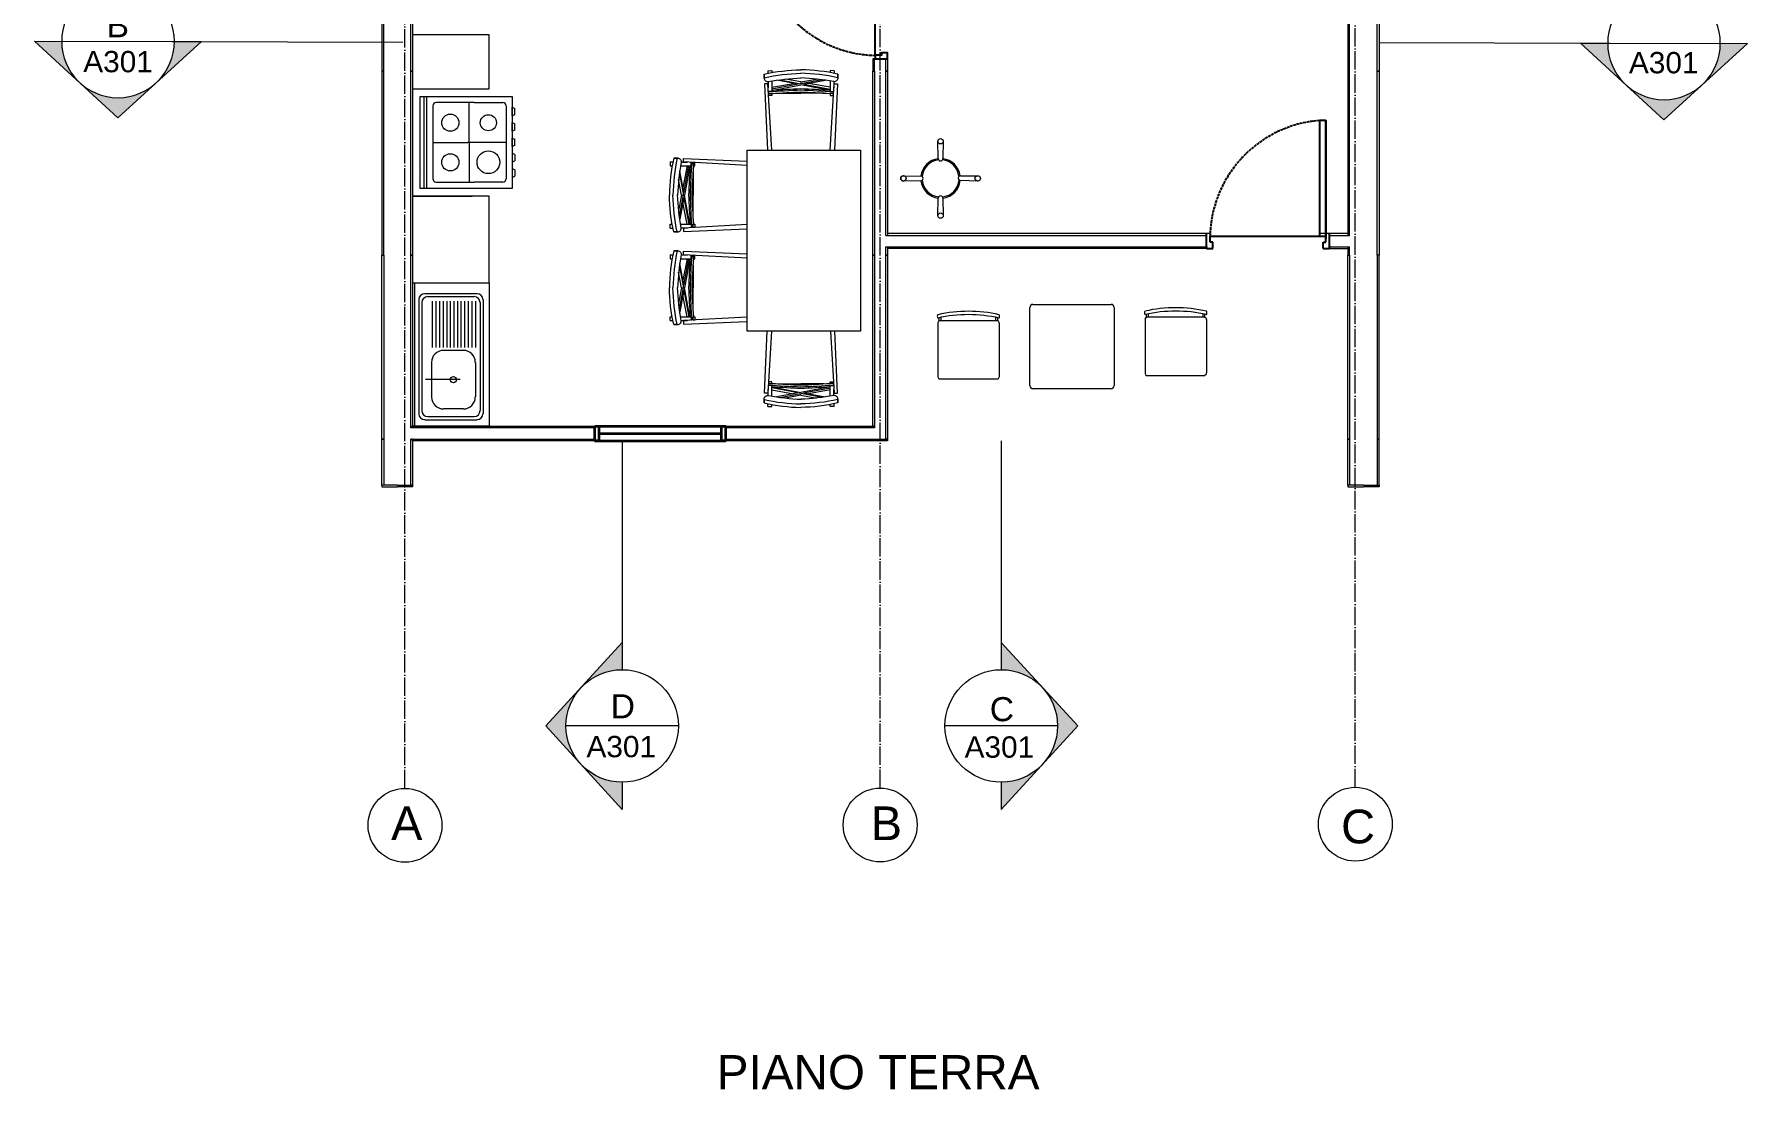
# Model space of a CAD drawing. Header units: metres. Extents: x 2187 to 7012, y 1292 to 6887.
# Drawn here: x 4468 to 5586, y 5507 to 6195 of the extents above; entities that cross this region are included whole.
import ezdxf

# ---------------------------------------------------------------- set-up
doc = ezdxf.new("R2010")
doc.units = ezdxf.units.M
doc.header["$LTSCALE"] = 5
doc.header["$MEASUREMENT"] = 0
for name, pattern in [('0', [0]), ('ACAD_ISO02W100', [15, 12, -3]), ('ACAD_ISO04W100', [30, 24, -3, 0, -3])]:
    doc.linetypes.add(name, pattern=pattern)
doc.layers.get('0').update_dxf_attribs({"color": 30})
for name, color, linetype, lineweight in [('A-ANNO-SYMB', 3, 'Continuous', 18), ('A-DETL-MCUT', 4, 'Continuous', 25), ('A-DOOR-FULL', 4, 'Continuous', 25), ('A-ELEV-MBE1', 7, 'Continuous', 35), ('A-FURN', 8, 'Continuous', 18)]:
    doc.layers.add(name, color=color, linetype=linetype, lineweight=lineweight)
doc.layers.add('arredi_cucina', color=252, linetype='Continuous')
doc.styles.add('ARIAL', font='Arial.ttf')
doc.styles.get("Standard").update_dxf_attribs({"font": 'Arial.ttf'})

# ---------------------------------------------------------------- blocks, each defined once
blk = doc.blocks.new('Sezioni')
h = blk.add_hatch(color=256)
h.dxf.hatch_style = 1
h.paths.add_polyline_path([(52264, 47220.9), (52417.6, 47220.9, -1), (53052.6, 47220.9), (53206.2, 47220.9), (52735.1, 47651.7)])
blk.add_lwpolyline([(52264, 47220.9), (53206.2, 47220.9), (52735.1, 47651.7)], close=True)
blk.add_circle((52735.1, 47220.9), 317.5)

msp = doc.modelspace()

# ---------------------------------------------------------------- hatches: boundary and pattern name
at = {"layer": 'A-ANNO-SYMB'}
h = msp.add_hatch(color=256, dxfattribs=at)
h.dxf.hatch_style = 1
h.paths.add_polyline_path([(4851.4, 5798.5), (4851.4, 5780.8, 1), (4851.4, 5707.3), (4851.4, 5689.5), (4801.5, 5744)])
h = msp.add_hatch(color=256, dxfattribs=at)
h.dxf.hatch_style = 1
h.paths.add_polyline_path([(5098.7, 5798.5), (5098.7, 5780.8, -1), (5098.7, 5707.3), (5098.7, 5689.5), (5148.6, 5744)])

# ---------------------------------------------------------------- linework, layer by layer
for p, q in [((5224.7, 6056.5), (5224.7, 6056.5)), ((5313.4, 6056.5), (5312.7, 6056.5))]:
    msp.add_line(p, q)
at = {"layer": 'A-ANNO-SYMB', "linetype": 'ACAD_ISO04W100', "ltscale": 0.1}
for p, q in [((4709.7, 5703.3), (4709.7, 6837.9)), ((5019.7, 5703.5), (5019.7, 6838)), ((5329.7, 5704.1), (5329.7, 6838.6))]:
    msp.add_line(p, q, dxfattribs=at)
at = {"layer": 'A-ANNO-SYMB'}
for p, q in [((4557.9, 6190.5), (4708.4, 6190.1)), ((5345.2, 6189.8), (5495.7, 6189.3)), ((4851.4, 5929.9), (4851.4, 5780.8)), ((5098.7, 5929.9), (5098.7, 5780.8)), ((4888.1, 5744), (4814.7, 5744)), ((5135.5, 5744), (5062, 5744))]:
    msp.add_line(p, q, dxfattribs=at)
at = {"layer": 'A-ANNO-SYMB', "color": 7}
for p, q in [((5015, 5999.6), (5015, 6119.7)), ((5023.5, 6064), (5232.7, 6064)), ((5024.5, 6065.4), (5235, 6065.4)), ((5306.4, 6065.4), (5324.8, 6065.4)), ((5312.7, 6064), (5326, 6064)), ((5023.5, 6056.5), (5232.7, 6056.5)), ((5232.7, 6055.5), (5024.5, 6055.5)), ((5312.7, 6056.5), (5326, 6056.5)), ((5312.7, 6055.5), (5326, 6055.5))]:
    msp.add_line(p, q, dxfattribs=at)
for points in [[(4695.9, 6171.2), (4695.9, 6291.3), (4694.7, 6291.3), (4694.7, 6171.2)], [(5326, 6171.2), (5326, 6291.3), (5324.8, 6291.3), (5324.8, 6171.2)], [(5344, 6171.2), (5344, 6291.3), (5345.2, 6291.3), (5345.2, 6171.2)], [(4695.9, 6051.1), (4695.9, 6171.2), (4694.7, 6171.2), (4694.7, 6051.1)], [(4713.5, 6051.1), (4713.5, 6171.2), (4714.7, 6171.2), (4714.7, 6051.1)], [(5015, 6171.2), (5016, 6171.2), (5016, 6179.2), (5015, 6179.2)], [(5016, 6171.2), (5016, 6051.1), (5015, 6051.1), (5015, 6171.2)], [(5024.5, 6171.2), (5023.5, 6171.2), (5023.5, 6179.2), (5024.5, 6179.2)], [(5344, 6051.1), (5344, 6171.2), (5345.2, 6171.2), (5345.2, 6051.1)], [(4694.7, 5931), (4694.7, 6051.1), (4695.9, 6051.1), (4695.9, 5931)], [(5016, 6051.1), (5016, 5939.5), (5015, 5939.5), (5015, 6051.1)], [(5024.5, 6051.1), (5024.5, 5931), (5023.5, 5931), (5023.5, 6051.1)], [(5324.8, 5931), (5324.8, 6051.1), (5326, 6051.1), (5326, 5931)], [(5345.2, 5931), (5345.2, 6051.1), (5344, 6051.1), (5344, 5931)], [(4713.5, 5939.5), (4833.6, 5939.5), (4833.6, 5938.5), (4713.5, 5938.5)], [(4918.7, 5939.5), (5016, 5939.5), (5016, 5938.5), (4918.7, 5938.5)], [(4694.7, 5901), (4694.7, 5931), (4695.9, 5931), (4695.9, 5901)], [(4713.5, 5901), (4713.5, 5931), (4714.7, 5931), (4714.7, 5901)], [(4833.6, 5931), (4833.6, 5929.9), (4714.7, 5929.9), (4714.7, 5931)], [(5024.5, 5931), (5024.5, 5929.9), (4918.7, 5929.9), (4918.7, 5931)], [(5324.8, 5901), (5324.8, 5931), (5326, 5931), (5326, 5901)], [(5345.2, 5901), (5345.2, 5931), (5344, 5931), (5344, 5901)]]:
    msp.add_lwpolyline(points, close=True, dxfattribs=at)
for points in [[(4714.7, 6206.3), (4714.7, 6171.2), (4713.5, 6171.2), (4713.5, 6265.5)], [(5023.5, 6064), (5023.5, 6171.2), (5024.5, 6171.2), (5024.5, 6064)], [(5326, 6064), (5326, 6171.2), (5324.8, 6171.2), (5324.8, 6064)], [(4713.5, 5938.5), (4713.5, 6051.1), (4714.7, 6051.1), (4714.7, 5938.5)], [(5024.5, 6056.5), (5024.5, 6051.1), (5023.5, 6051.1), (5023.5, 6056.5)], [(5324.8, 6056.5), (5324.8, 6051.1), (5326, 6051.1), (5326, 6056.5)], [(4714.7, 5931), (4714.7, 5931), (4713.5, 5931)], [(4704.9, 5901), (4694.7, 5901), (4694.7, 5899.9), (4704.9, 5899.9)], [(4704.9, 5901), (4714.7, 5901), (4714.7, 5899.9), (4704.9, 5899.9)], [(5335, 5901), (5324.8, 5901), (5324.8, 5899.9), (5335, 5899.9)], [(5335, 5901), (5345.2, 5901), (5345.2, 5899.9), (5335, 5899.9)]]:
    msp.add_lwpolyline(points, dxfattribs=at)
at = {"layer": 'A-ANNO-SYMB'}
for points in [[(4851.4, 5707.3), (4851.4, 5689.5), (4801.5, 5744), (4851.4, 5798.5), (4851.4, 5780.8)], [(5098.7, 5707.3), (5098.7, 5689.5), (5148.6, 5744), (5098.7, 5798.5), (5098.7, 5780.8)]]:
    msp.add_lwpolyline(points, dxfattribs=at)
for centre, radius in [((4851.4, 5744), 36.7), ((5098.7, 5744), 36.7), ((4709.7, 5679.2), 24.1), ((5019.7, 5679.4), 24.1), ((5329.7, 5679.9), 24.1)]:
    msp.add_circle(centre, radius, dxfattribs=at)
at = {"layer": 'A-DETL-MCUT'}
for p, q in [((5232.7, 6055.5), (5232.7, 6065.4)), ((5232.7, 6063.5), (5232.7, 6064))]:
    msp.add_line(p, q, dxfattribs=at)
at = {"layer": 'A-DOOR-FULL'}
for p, q in [((5016.5, 6181.5), (5016.5, 6253.1)), ((5310.4, 6139), (5310.4, 6062)), ((5234.9, 6059.5), (5234.9, 6063.5)), ((5234.9, 6063.5), (5306.4, 6063.5)), ((5236.7, 6059.5), (5234.9, 6059.5)), ((5236.7, 6055.5), (5236.7, 6059.5)), ((5308.7, 6055.5), (5308.7, 6059.5)), ((5308.7, 6059.5), (5310.4, 6059.5)), ((5310.4, 6059.5), (5310.4, 6063.5)), ((5312.7, 6065.4), (5312.7, 6055.5)), ((5232.7, 6056.5), (5232.7, 6055.5)), ((5232.7, 6055.5), (5236.7, 6055.5)), ((5308.7, 6055.5), (5312.7, 6055.5))]:
    msp.add_line(p, q, dxfattribs=at)
for points in [[(5016.5, 6181.5), (5016.5, 6179.2), (5024.5, 6179.2), (5024.5, 6183.2), (5020.5, 6183.2), (5020.5, 6181.5), (5016.5, 6181.5)], [(5306.4, 6139), (5306.4, 6063.5), (5310.4, 6063.5), (5310.4, 6139), (5306.4, 6139)]]:
    msp.add_lwpolyline(points, dxfattribs=at)
at = {"layer": 'A-DOOR-FULL', "linetype": 'ACAD_ISO02W100', "ltscale": 0.03}
for centre, radius, start, end in [((5018.2, 6259), 77.6, 184.4047, 268.7104), ((5312.4, 6061.7), 77.5, 94.4047, 178.7104)]:
    msp.add_arc(centre, radius, start, end, dxfattribs=at)
at = {"layer": 'A-ELEV-MBE1'}
for p, q in [((4833.6, 5939.5), (4918.7, 5939.5)), ((4833.6, 5929.9), (4918.7, 5929.9))]:
    msp.add_line(p, q, dxfattribs=at)
at = {"layer": 'A-ELEV-MBE1', "color": 4, "linetype": 'Continuous'}
msp.add_line((4836.1, 5934.7), (4916.1, 5934.7), dxfattribs=at)
at = {"layer": 'A-ELEV-MBE1', "color": 4}
for points in [[(4833.6, 5939.5), (4836.1, 5939.5), (4836.1, 5929.9), (4833.6, 5929.9)], [(4916.2, 5939.5), (4918.7, 5939.5), (4918.7, 5929.9), (4916.2, 5929.9)]]:
    msp.add_lwpolyline(points, close=True, dxfattribs=at)
at = {"layer": 'A-FURN'}
for p, q in [((4946.5, 6171.4), (4949.1, 6171.6)), ((4946.5, 6171.4), (4946.5, 6169.7)), ((4949.1, 6171.6), (4949.1, 6170.2)), ((4989.6, 6171.4), (4987, 6171.6)), ((4987, 6171.6), (4987, 6170.2)), ((4989.6, 6171.4), (4989.6, 6169.7)), ((4944, 6169.2), (4944, 6166.6)), ((4946.7, 6164.3), (4946.7, 6160.2)), ((4949.1, 6164.8), (4949.1, 6157.9)), ((4949.1, 6160.6), (4963.1, 6163.2)), ((4966.3, 6162.6), (4949.1, 6159.3)), ((4949.1, 6158.6), (4968, 6162.3)), ((4966.3, 6162.6), (4952.3, 6165.3)), ((4954.2, 6165.5), (4968, 6162.9)), ((4968, 6164.1), (4957.9, 6166)), ((4968, 6164.1), (4978.1, 6166)), ((4981.9, 6165.5), (4968, 6162.9)), ((4968, 6164.1), (4968, 6162.9)), ((4987, 6158.6), (4968, 6162.3)), ((4969.7, 6162.6), (4983.8, 6165.3)), ((4969.7, 6162.6), (4987, 6159.3)), ((4987, 6160.6), (4972.9, 6163.2)), ((4987, 6164.8), (4987, 6157.9)), ((4989.4, 6164.3), (4989.4, 6160.2)), ((4992.1, 6169.2), (4992.1, 6166.6)), ((4719.7, 6094.7), (4719.7, 6154.7)), ((4719.7, 6154.7), (4779.7, 6154.7)), ((4722.3, 6094.7), (4722.3, 6154.7)), ((4724, 6094.7), (4724, 6154.7)), ((4727.8, 6148.5), (4727.8, 6101)), ((4754.8, 6150.6), (4730, 6150.6)), ((4751.7, 6098.8), (4751.6, 6150.6)), ((4754.8, 6150.6), (4773.5, 6150.6)), ((4775.6, 6148.5), (4775.6, 6101)), ((4779.7, 6154.7), (4779.7, 6094.7)), ((4949.1, 6157.9), (4946.8, 6157.9)), ((4946.9, 6156.5), (4949.1, 6156.5)), ((4947, 6155.3), (4946.9, 6156.5)), ((4949.1, 6155.3), (4947, 6155.3)), ((4949.1, 6156.4), (4949.1, 6155.3)), ((4953, 6156.7), (4968, 6156.7)), ((4983.1, 6156.7), (4968, 6156.7)), ((4987, 6157.9), (4989.3, 6157.9)), ((4989.2, 6156.5), (4987, 6156.5)), ((4987, 6156.4), (4987, 6155.3)), ((4987, 6155.3), (4989.1, 6155.3)), ((4989.1, 6155.3), (4989.2, 6156.5)), ((4779.7, 6147.6), (4781.3, 6146.7)), ((4779.7, 6141.9), (4779.7, 6147.6)), ((4781.3, 6142.7), (4779.7, 6141.9)), ((4779.7, 6137.6), (4781.3, 6136.7)), ((4779.7, 6131.9), (4779.7, 6137.6)), ((4781.3, 6142.7), (4781.3, 6146.7)), ((4781.3, 6132.7), (4779.7, 6131.9)), ((4779.7, 6127.5), (4781.3, 6126.7)), ((4779.7, 6121.9), (4779.7, 6127.5)), ((4781.3, 6132.7), (4781.3, 6136.7)), ((4781.3, 6122.7), (4781.3, 6126.7)), ((4727.8, 6124.7), (4750.8, 6124.7)), ((4775.6, 6124.7), (4750.8, 6124.7)), ((4781.3, 6122.7), (4779.7, 6121.9)), ((4781.3, 6116.7), (4779.7, 6117.5)), ((4779.7, 6117.5), (4779.7, 6111.9)), ((4781.3, 6116.7), (4781.3, 6112.7)), ((4932.9, 6001.5), (4932.9, 6119.5)), ((4932.9, 6119.5), (5006.9, 6119.5)), ((5006.9, 6119.5), (5006.9, 6001.5)), ((5057.6, 6114.1), (5057.3, 6125.5)), ((5060.8, 6125.4), (5060.6, 6114.1)), ((4779.7, 6111.9), (4781.3, 6112.7)), ((4781.3, 6106.7), (4779.7, 6107.5)), ((4779.7, 6107.5), (4779.7, 6101.8)), ((4781.3, 6106.7), (4781.3, 6102.7)), ((4882.8, 6111.9), (4882.7, 6109.3)), ((4882.7, 6109.3), (4884, 6109.3)), ((4882.8, 6111.9), (4884.5, 6111.9)), ((4885.1, 6114.4), (4887.7, 6114.4)), ((4888.7, 6104.2), (4891.3, 6090.3)), ((4891.7, 6092), (4889, 6106.1)), ((4889.5, 6109.3), (4896.3, 6109.3)), ((4889.9, 6111.7), (4894.1, 6111.7)), ((4893.7, 6109.3), (4891, 6095.3)), ((4891.7, 6092), (4894.9, 6109.3)), ((4895.6, 6109.3), (4892, 6090.3)), ((4896.4, 6109.3), (4896.4, 6111.6)), ((4897.6, 6105.4), (4897.6, 6090.3)), ((4898.9, 6111.4), (4897.7, 6111.5)), ((4897.7, 6111.5), (4897.7, 6109.3)), ((4897.9, 6109.3), (4898.9, 6109.3)), ((4898.9, 6109.3), (4898.9, 6111.4)), ((4779.7, 6094.7), (4719.7, 6094.7)), ((4730, 6098.8), (4754.8, 6098.8)), ((4773.5, 6098.8), (4754.8, 6098.8)), ((4779.7, 6101.8), (4781.3, 6102.7)), ((4890.1, 6090.3), (4888.2, 6100.4)), ((5034.9, 6102.9), (5046.2, 6102.7)), ((5046.2, 6099.7), (5034.9, 6099.4)), ((5036.7, 6102.9), (5036.6, 6102.9)), ((5036.6, 6099.5), (5036.7, 6099.4)), ((5072.1, 6102.9), (5083.4, 6102.9)), ((5083.4, 6099.4), (5072.1, 6099.9)), ((4890.1, 6090.3), (4888.2, 6080.3)), ((4888.7, 6076.5), (4891.3, 6090.3)), ((4891.7, 6088.6), (4889, 6074.6)), ((4890.1, 6090.3), (4891.3, 6090.3)), ((4893.7, 6071.4), (4891, 6085.4)), ((4891.7, 6088.6), (4894.9, 6071.4)), ((4895.6, 6071.4), (4892, 6090.3)), ((4897.6, 6075.3), (4897.6, 6090.3)), ((5057.3, 6076.9), (5057.6, 6088.3)), ((5060.6, 6088.3), (5060.8, 6076.9)), ((4882.7, 6071.4), (4884, 6071.4)), ((4882.8, 6068.8), (4882.7, 6071.4)), ((4889.5, 6071.4), (4896.3, 6071.4)), ((4896.4, 6071.4), (4896.4, 6069.1)), ((4897.7, 6069.2), (4897.7, 6071.4)), ((4897.9, 6071.4), (4898.9, 6071.4)), ((4898.9, 6071.4), (4898.9, 6069.3)), ((4882.8, 6068.8), (4884.5, 6068.8)), ((4885.1, 6066.3), (4887.7, 6066.3)), ((4889.9, 6069), (4894.1, 6069)), ((4898.9, 6069.3), (4897.7, 6069.2)), ((4882.8, 6051.4), (4882.7, 6048.8)), ((4882.7, 6048.8), (4884, 6048.8)), ((4882.8, 6051.4), (4884.5, 6051.4)), ((4885.1, 6054), (4887.7, 6054)), ((4889.5, 6048.8), (4896.3, 6048.8)), ((4889.9, 6051.3), (4894.1, 6051.3)), ((4893.7, 6048.8), (4891, 6034.8)), ((4891.7, 6031.6), (4894.9, 6048.8)), ((4895.6, 6048.8), (4892, 6029.9)), ((4896.4, 6048.8), (4896.4, 6051.1)), ((4898.9, 6051), (4897.7, 6051.1)), ((4897.7, 6051.1), (4897.7, 6048.8)), ((4897.9, 6048.8), (4898.9, 6048.8)), ((4898.9, 6048.8), (4898.9, 6051)), ((4890.1, 6029.9), (4888.2, 6040)), ((4888.7, 6043.7), (4891.3, 6029.9)), ((4891.7, 6031.6), (4889, 6045.6)), ((4897.6, 6044.9), (4897.6, 6029.9)), ((4716.2, 5939.5), (4716.2, 6033)), ((4722.6, 6026), (4756.7, 6026)), ((4764.7, 6033), (4764.7, 5939.5)), ((4890.1, 6029.9), (4888.2, 6019.8)), ((4888.7, 6016), (4891.3, 6029.9)), ((4891.7, 6028.2), (4889, 6014.2)), ((4890.1, 6029.9), (4891.3, 6029.9)), ((4891.7, 6028.2), (4894.9, 6010.9)), ((4895.6, 6010.9), (4892, 6029.9)), ((4897.6, 6014.8), (4897.6, 6029.9)), ((4718.7, 6022.1), (4718.7, 5947.7)), ((4720.6, 6020.2), (4720.6, 5949.7)), ((4724.5, 6024.1), (4754.8, 6024.1)), ((4727.5, 6021), (4727.5, 5990.9)), ((4729.9, 6021), (4729.9, 5990.9)), ((4732.2, 6021), (4732.2, 5990.9)), ((4734.6, 6021), (4734.6, 5990.9)), ((4736.9, 6021), (4736.9, 5990.9)), ((4739.2, 6021), (4739.2, 5990.9)), ((4741.6, 6021), (4741.6, 5990.9)), ((4743.9, 6021), (4743.9, 5990.9)), ((4746.2, 6021), (4746.2, 5990.9)), ((4748.6, 6021), (4748.6, 5990.9)), ((4750.9, 6021), (4750.9, 5990.9)), ((4753.2, 6021), (4753.2, 5990.9)), ((4755.6, 6021), (4755.6, 5990.9)), ((4758.7, 6020.2), (4758.7, 5949.7)), ((4760.6, 6022.1), (4760.6, 5947.7)), ((4893.7, 6010.9), (4891, 6025)), ((5117.4, 5966), (5117.4, 6017)), ((5119.4, 6019), (5170.4, 6019)), ((5172.4, 6017), (5172.4, 5966)), ((4882.7, 6010.9), (4884, 6010.9)), ((4882.8, 6008.4), (4882.7, 6010.9)), ((4882.8, 6008.4), (4884.5, 6008.4)), ((4885.1, 6005.8), (4887.7, 6005.8)), ((4889.5, 6010.9), (4896.3, 6010.9)), ((4889.9, 6008.5), (4894.1, 6008.5)), ((4896.4, 6010.9), (4896.4, 6008.6)), ((4897.7, 6008.7), (4897.7, 6010.9)), ((4898.9, 6008.8), (4897.7, 6008.7)), ((4897.9, 6010.9), (4898.9, 6010.9)), ((4898.9, 6010.9), (4898.9, 6008.8)), ((5057.3, 6007.1), (5057.3, 5971.6)), ((5058.3, 6008.3), (5058.3, 6010.3)), ((5096.4, 6008.3), (5058.3, 6008.3)), ((5059.5, 6008.3), (5059.5, 6010.5)), ((5095.2, 6008.3), (5095.2, 6010.5)), ((5096.4, 6008.3), (5096.4, 6010.2)), ((5097.4, 6006.8), (5097.4, 5972)), ((5192.5, 6009.4), (5192.5, 5973.9)), ((5193.5, 6010.6), (5193.5, 6012.6)), ((5231.6, 6010.6), (5193.5, 6010.6)), ((5194.7, 6010.6), (5194.7, 6012.8)), ((5230.4, 6010.6), (5230.4, 6012.8)), ((5231.6, 6010.6), (5231.6, 6012.5)), ((5232.6, 6009.1), (5232.6, 5974.3)), ((5006.9, 6001.5), (4932.9, 6001.5)), ((4727, 5981.2), (4727, 5958.6)), ((4747.8, 5989), (4734.8, 5989)), ((4755.6, 5981.2), (4755.6, 5958.6)), ((4745.7, 5970), (4723.1, 5970)), ((5058.3, 5970.4), (5096.4, 5970.4)), ((5193.5, 5972.7), (5231.6, 5972.7)), ((4946.7, 5959.5), (4946.7, 5963.6)), ((4949.1, 5966), (4946.8, 5966)), ((4947, 5968.5), (4946.9, 5967.3)), ((4946.9, 5967.3), (4949.1, 5967.3)), ((4949.1, 5968.5), (4947, 5968.5)), ((4949.1, 5967.4), (4949.1, 5968.5)), ((4949.1, 5959.1), (4949.1, 5965.9)), ((4949.1, 5965.2), (4968, 5961.6)), ((4966.3, 5961.2), (4949.1, 5964.5)), ((4949.1, 5963.3), (4963.1, 5960.6)), ((4966.3, 5961.2), (4952.3, 5958.6)), ((4953, 5967.2), (4968, 5967.2)), ((4954.2, 5958.3), (4968, 5960.9)), ((4968, 5959.7), (4957.9, 5957.8)), ((4983.1, 5967.2), (4968, 5967.2)), ((4987, 5965.2), (4968, 5961.6)), ((4968, 5959.7), (4968, 5960.9)), ((4981.9, 5958.3), (4968, 5960.9)), ((4968, 5959.7), (4978.1, 5957.8)), ((4969.7, 5961.2), (4987, 5964.5)), ((4969.7, 5961.2), (4983.8, 5958.6)), ((4987, 5963.3), (4972.9, 5960.6)), ((4987, 5967.4), (4987, 5968.5)), ((4987, 5968.5), (4989.1, 5968.5)), ((4989.2, 5967.3), (4987, 5967.3)), ((4987, 5966), (4989.3, 5966)), ((4987, 5959.1), (4987, 5965.9)), ((4989.1, 5968.5), (4989.2, 5967.3)), ((4989.4, 5959.5), (4989.4, 5963.6)), ((5170.4, 5964), (5119.4, 5964)), ((4747.8, 5950.8), (4734.8, 5950.8)), ((4944, 5954.7), (4944, 5957.3)), ((4946.5, 5952.4), (4946.5, 5954.1)), ((4946.5, 5952.4), (4949.1, 5952.3)), ((4949.1, 5952.3), (4949.1, 5953.6)), ((4987, 5952.3), (4987, 5953.6)), ((4989.6, 5952.4), (4987, 5952.3)), ((4989.6, 5952.4), (4989.6, 5954.1)), ((4992.1, 5954.7), (4992.1, 5957.3)), ((4764.7, 5939.5), (4714.7, 5939.5)), ((4722.6, 5943.8), (4756.7, 5943.8)), ((4724.5, 5945.8), (4754.8, 5945.8))]:
    msp.add_line(p, q, dxfattribs=at)
at = {"layer": 'A-FURN', "linetype": '0'}
for p, q in [((4714.7, 6159.6), (4714.7, 6089.6)), ((4714.7, 6089.6), (4753.6, 6089.6))]:
    msp.add_line(p, q, dxfattribs=at)
at = {"layer": 'A-FURN', "color": 0}
msp.add_lwpolyline([(4714.7, 6194.8), (4714.7, 6159.7), (4764.7, 6159.7), (4764.7, 6194.8)], close=True, dxfattribs=at)
at = {"layer": 'A-FURN'}
for points in [[(4764.7, 6194.8), (4714.7, 6194.8), (4714.7, 6159.7), (4764.7, 6159.7)], [(4714.7, 6033), (4764.7, 6033), (4764.7, 6089.6), (4714.7, 6089.6)]]:
    msp.add_lwpolyline(points, close=True, dxfattribs=at)
for points in [[(4944, 6166.6), (4944, 6169.2, -0.053527), (4968, 6172, -0.082687)], [(4992.1, 6166.6), (4992.1, 6169.2, 0.053527), (4968, 6172, 0.082687)], [(4944, 6166.9, -0.047661), (4968, 6169.8)], [(4944, 6166.6, 0.44803), (4946.7, 6164.3, -0.031749), (4968.2, 6166.8, 0.035025)], [(4992.1, 6166.6, -0.44803), (4989.4, 6164.3, 0.031749), (4967.9, 6166.8, -0.035025)], [(4992.1, 6166.9, 0.047661), (4968, 6169.8)], [(4887.7, 6114.4), (4885.1, 6114.4, 0.053527), (4882.2, 6090.3, 0.082687)], [(4887.3, 6114.4, 0.047661), (4884.5, 6090.3)], [(4887.7, 6114.4, -0.44803), (4889.9, 6111.7, 0.031749), (4887.5, 6090.2, -0.035025)], [(4887.7, 6066.3), (4885.1, 6066.3, -0.053527), (4882.2, 6090.3, -0.082687)], [(4887.3, 6066.3, -0.047661), (4884.5, 6090.3)], [(4887.7, 6066.3, 0.44803), (4889.9, 6069, -0.031749), (4887.5, 6090.5, 0.035025)], [(4887.7, 6054), (4885.1, 6054, 0.053527), (4882.2, 6029.9, 0.082687)], [(4887.3, 6054, 0.047661), (4884.5, 6029.9)], [(4887.7, 6054, -0.44803), (4889.9, 6051.3, 0.031749), (4887.5, 6029.7, -0.035025)], [(4887.7, 6005.8), (4885.1, 6005.8, -0.053527), (4882.2, 6029.9, -0.082687)], [(4887.3, 6005.8, -0.047661), (4884.5, 6029.9)], [(4887.7, 6005.8, 0.44803), (4889.9, 6008.5, -0.031749), (4887.5, 6030, 0.035025)], [(4944, 5957.3, -0.44803), (4946.7, 5959.5, 0.031749), (4968.2, 5957.1, -0.035025)], [(4992.1, 5957.3, 0.44803), (4989.4, 5959.5, -0.031749), (4967.9, 5957.1, 0.035025)], [(4944, 5957.3), (4944, 5954.7, 0.053527), (4968, 5951.8, 0.082687)], [(4944, 5956.9, 0.047661), (4968, 5954.1)], [(4992.1, 5957.3), (4992.1, 5954.7, -0.053527), (4968, 5951.8, -0.082687)], [(4992.1, 5956.9, -0.047661), (4968, 5954.1)]]:
    msp.add_lwpolyline(points, format="xyb", dxfattribs=at)
for points in [[(4949, 6119.5), (4946.5, 6162.8), (4944.3, 6162.8), (4946.1, 6119.5)], [(4987.1, 6119.5), (4989.6, 6162.8), (4991.8, 6162.8), (4990, 6119.5)], [(4932.9, 6109.5), (4891.4, 6111.9), (4891.4, 6114.1), (4932.9, 6112.4)], [(4932.9, 6071.2), (4891.4, 6068.8), (4891.4, 6066.6), (4932.9, 6068.3)], [(4932.9, 6049.1), (4891.4, 6051.4), (4891.4, 6053.7), (4932.9, 6051.9)], [(4932.9, 6010.7), (4891.4, 6008.4), (4891.4, 6006.1), (4932.9, 6007.8)], [(4948.8, 6001.5), (4946.5, 5961), (4944.3, 5961), (4945.9, 6001.5)], [(4987.3, 6001.5), (4989.6, 5961), (4991.8, 5961), (4990.1, 6001.5)]]:
    msp.add_lwpolyline(points, dxfattribs=at)
for centre, radius in [((4739.3, 6137.5), 5.6), ((4764.1, 6137.5), 5.25), ((5059.1, 6125.4), 1.75), ((4739.3, 6111.7), 5.6), ((4764.1, 6111.7), 7.41), ((5034.9, 6101.2), 1.75), ((5083.4, 6101.2), 1.75), ((5059.1, 6076.9), 1.75), ((4741.3, 5969.9), 2.05)]:
    msp.add_circle(centre, radius, dxfattribs=at)
for centre, radius, start, end in [((4983.2, 5702), 457.8, 91.9017, 94.2785), ((4952.8, 5702), 457.8, 85.7215, 88.0983), ((4730, 6148.5), 2.17, 90, 180), ((4773.5, 6148.5), 2.17, 0, 90), ((4983.2, 5701.1), 457.8, 91.9017, 94.5613), ((4983.2, 5699.8), 457.8, 91.9017, 94.2785), ((4952.8, 5701.1), 457.8, 85.4387, 88.0983), ((4952.8, 5699.8), 457.8, 85.7215, 88.0983), ((5352.3, 6075.1), 457.8, 175.7215, 178.0983), ((5353.2, 6075.1), 457.8, 175.4387, 178.0983), ((5354.4, 6075.1), 457.8, 175.7215, 178.0983), ((5059.1, 6101.2), 12.9, 96.6483, 173.3421), ((5059.1, 6101.2), 12.1, 95.6927, 174.1354), ((5059.1, 6114.1), 1.5, 180, 0), ((5059.1, 6101.2), 12.1, 6.5894, 84.3073), ((5059.1, 6101.2), 12.9, 7.7302, 83.3517), ((4730, 6101), 2.17, 180, 270), ((4773.5, 6101), 2.17, 270, 360), ((5034.9, 6101.2), 1.75, 87.4687, 272.5927), ((5046.2, 6101.2), 1.5, 270, 90), ((5059.1, 6101.2), 12.9, 186.6579, 263.3517), ((5059.1, 6101.2), 12.1, 185.8646, 264.3073), ((5059.1, 6101.2), 12.1, 275.6927, 355.615), ((5059.1, 6101.2), 12.9, 276.6483, 354.4742), ((5072.1, 6101.4), 1.5, 88.7343, 268.7343), ((5352.3, 6105.5), 457.8, 181.9017, 184.2785), ((5353.2, 6105.5), 457.8, 181.9017, 184.5613), ((5354.4, 6105.5), 457.8, 181.9017, 184.2785), ((5059.1, 6088.3), 1.5, 360, 180), ((5352.3, 6014.7), 457.8, 175.7215, 178.0983), ((5353.2, 6014.7), 457.8, 175.4387, 178.0983), ((5354.4, 6014.7), 457.8, 175.7215, 178.0983), ((4722.6, 6022.1), 3.89, 90, 180), ((4756.7, 6022.1), 3.89, 0, 90), ((5352.3, 6045.1), 457.8, 181.9017, 184.2785), ((5353.2, 6045.1), 457.8, 181.9017, 184.5613), ((5354.4, 6045.1), 457.8, 181.9017, 184.2785), ((4724.5, 6020.2), 3.89, 90, 180), ((4754.8, 6020.2), 3.89, 0, 90), ((5077.3, 5922.6), 91.9, 77.3584, 102.5704), ((5119.4, 6017), 2, 90, 180), ((5170.4, 6017), 2, 0, 90), ((5194.2, 6013.5), 2.05, 147.1093, 212.8907), ((5212.5, 5924.9), 91.9, 77.3584, 102.5704), ((5212.5, 5922.7), 91.9, 77.3584, 102.5704), ((5230, 6013.4), 2.83, 336.7999, 23.2001), ((5059, 6011.2), 2.05, 147.1093, 212.8907), ((5077.3, 5920.4), 91.9, 77.3584, 102.5704), ((5058.7, 6006.9), 1.36, 105.0212, 175.3446), ((5095.9, 6006.8), 1.51, 359.6589, 70.3234), ((5094.8, 6011.1), 2.83, 336.7999, 23.2001), ((5193.8, 6009.2), 1.36, 105.0212, 175.3446), ((5231.1, 6009.1), 1.51, 359.6589, 70.3234), ((4734.8, 5981.2), 7.79, 90, 180), ((4747.8, 5981.2), 7.79, 0, 90), ((5058.6, 5971.6), 1.29, 176.5228, 257.1115), ((5095.9, 5971.9), 1.57, 291.1052, 4.8398), ((5193.8, 5973.9), 1.29, 176.5228, 257.1115), ((5231, 5974.2), 1.57, 291.1052, 4.8398), ((4734.8, 5958.6), 7.79, 180, 270), ((4747.8, 5958.6), 7.79, 270, 0), ((4983.2, 6422.8), 457.8, 265.4387, 268.0983), ((4983.2, 6424), 457.8, 265.7215, 268.0983), ((4983.2, 6421.9), 457.8, 265.7215, 268.0983), ((4952.8, 6424), 457.8, 271.9017, 274.2785), ((4952.8, 6422.8), 457.8, 271.9017, 274.5613), ((4952.8, 6421.9), 457.8, 271.9017, 274.2785), ((5119.4, 5966), 2, 180, 270), ((5170.4, 5966), 2, 270, 0), ((4722.6, 5947.7), 3.89, 180, 270), ((4724.5, 5949.7), 3.89, 180, 270), ((4754.8, 5949.7), 3.89, 270, 0), ((4756.7, 5947.7), 3.89, 270, 0)]:
    msp.add_arc(centre, radius, start, end, dxfattribs=at)
at = {"layer": 'arredi_cucina', "color": 0, "linetype": '0'}
msp.add_line((4720.7, 6104.4), (4720.7, 6104.4), dxfattribs=at)

# ---------------------------------------------------------------- block references
at = {"layer": 'A-ANNO-SYMB', "xscale": -0.1157241476674716, "yscale": 0.1157241476674715, "zscale": 0.1157241476674715, "rotation": 179.8362413498016}
for p in [(-1564.6, 11672.6), (-556, 11671.3)]:
    msp.add_blockref('Sezioni', p, dxfattribs=at)

# ---------------------------------------------------------------- texts
at = {"layer": 'A-ANNO-SYMB'}
for s, height, rotation, p in [('B', 15.7, 359.6725, (4515, 6193.3)), ('A301', 13.91, 359.8362, (4499.8, 6170.5)), ('A301', 13.91, 359.8362, (5508.2, 6169.8))]:
    msp.add_text(s, height=height, rotation=rotation, dxfattribs=at).set_placement(p)
for s, height, p in [('D', 15.7, (4843.9, 5749)), ('C', 15.7, (5091.2, 5747.1)), ('A301', 13.91, (4828.1, 5723.6)), ('A301', 13.91, (5074.8, 5723.3))]:
    msp.add_text(s, height=height, dxfattribs=at).set_placement(p)
at = {"layer": 'A-ANNO-SYMB', "char_height": 22, "attachment_point": 1, "style": 'ARIAL'}
for s, insert in [('A', (4700.6, 5691.5)), ('B', (5013.5, 5691.5)), ('C', (5320.4, 5689.4))]:
    msp.add_mtext_dynamic_manual_height_columns(s, width=37.201, gutter_width=2.5, heights=[0], dxfattribs=dict(at, insert=insert))
at = {"layer": 'A-ELEV-MBE1', "insert": (4913.1, 5529.3), "char_height": 22.237, "attachment_point": 1, "style": 'ARIAL'}
msp.add_mtext_dynamic_manual_height_columns('PIANO TERRA', width=404.321, gutter_width=9, heights=[0], dxfattribs=at)

doc.saveas('drawing.dxf')
